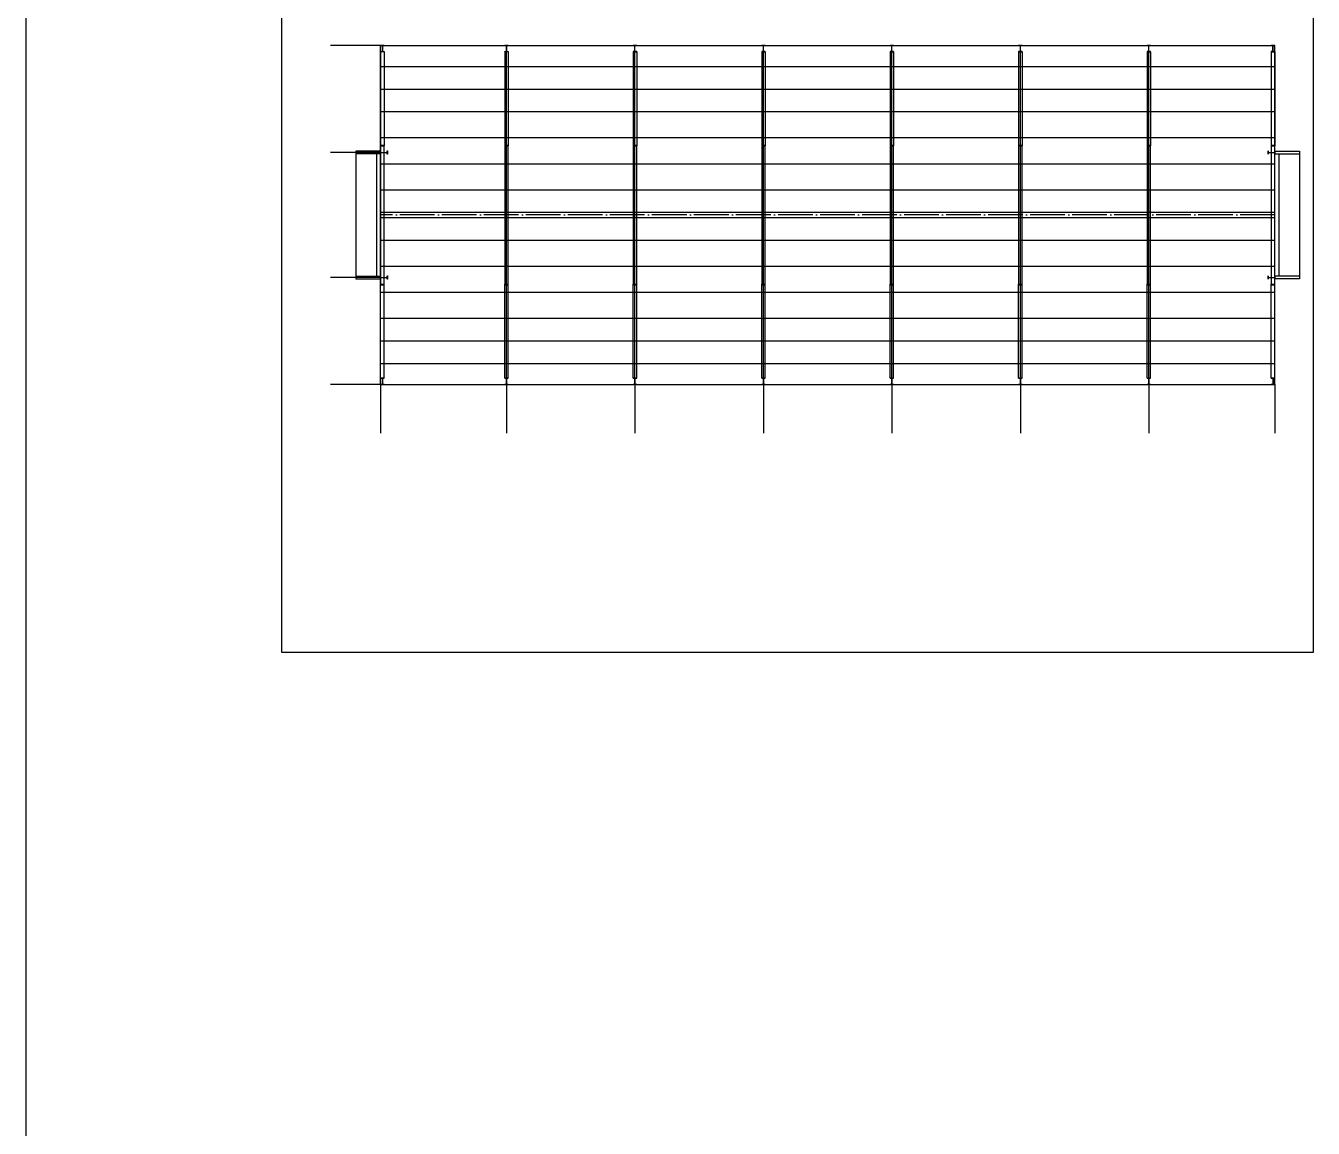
# Model space of a CAD drawing. Extents: x 810015 to 1451442, y -271755 to 145013.
# Drawn here: x 1023824 to 1097974, y -62465 to 1030 of the extents above; entities that cross this region are included whole.
import ezdxf

# ---------------------------------------------------------------- set-up
doc = ezdxf.new("R2010")
doc.units = 0
doc.header["$LTSCALE"] = 1000
doc.header["$MEASUREMENT"] = 0
doc.linetypes.add('DOTE', pattern=[2.42, 2, -0.2, 0.02, -0.2])
doc.layers.add('AXIS', color=3, linetype='Continuous')
doc.layers.add('DOTE', color=1, linetype='Continuous')

msp = doc.modelspace()

# ---------------------------------------------------------------- linework, layer by layer
for p, q in [((1023823.7, 145013.1), (1023823.7, -271755.3)), ((1023823.7, 145013.1), (1023823.7, -271755.3)), ((1023823.7, 93013.1), (1023823.7, -191755.3)), ((1044258.3, -114.9), (1044258.3, -104.9)), ((1044258.3, -104.9), (1044358.3, -104.9)), ((1044458.3, -114.9), (1044258.3, -114.9)), ((1044258.3, -464.9), (1044258.3, -454.9)), ((1044258.3, -454.9), (1044358.3, -454.9)), ((1044458.3, -464.9), (1044258.3, -464.9)), ((1044355.3, -114.9), (1044355.3, -454.9)), ((1044358.3, -104.9), (1044458.3, -104.9)), ((1044358.3, -454.9), (1044458.3, -454.9)), ((1044361.3, -114.9), (1044361.3, -454.9)), ((1044458.3, -104.9), (1044458.3, -114.9)), ((1044458.3, -454.9), (1044458.3, -464.9)), ((1051408.3, -114.9), (1051408.3, -104.9)), ((1051408.3, -104.9), (1051508.3, -104.9)), ((1051608.3, -114.9), (1051408.3, -114.9)), ((1051408.3, -464.9), (1051408.3, -454.9)), ((1051408.3, -454.9), (1051508.3, -454.9)), ((1051608.3, -464.9), (1051408.3, -464.9)), ((1051505.3, -114.9), (1051505.3, -454.9)), ((1051508.3, -104.9), (1051608.3, -104.9)), ((1051508.3, -454.9), (1051608.3, -454.9)), ((1051511.3, -114.9), (1051511.3, -454.9)), ((1051608.3, -104.9), (1051608.3, -114.9)), ((1051608.3, -454.9), (1051608.3, -464.9)), ((1059008.3, -104.9), (1058808.3, -104.9)), ((1058808.3, -104.9), (1058808.3, -114.9)), ((1058808.3, -114.9), (1058908.3, -114.9)), ((1059008.3, -454.9), (1058808.3, -454.9)), ((1058808.3, -454.9), (1058808.3, -464.9)), ((1058808.3, -464.9), (1058908.3, -464.9)), ((1058905.3, -454.9), (1058905.3, -114.9)), ((1058908.3, -114.9), (1059008.3, -114.9)), ((1058908.3, -464.9), (1059008.3, -464.9)), ((1058911.3, -454.9), (1058911.3, -114.9)), ((1059008.3, -114.9), (1059008.3, -104.9)), ((1059008.3, -464.9), (1059008.3, -454.9)), ((1066408.3, -104.9), (1066208.3, -104.9)), ((1066208.3, -104.9), (1066208.3, -114.9)), ((1066208.3, -114.9), (1066308.3, -114.9)), ((1066408.3, -454.9), (1066208.3, -454.9)), ((1066208.3, -454.9), (1066208.3, -464.9)), ((1066208.3, -464.9), (1066308.3, -464.9)), ((1066305.3, -454.9), (1066305.3, -114.9)), ((1066308.3, -114.9), (1066408.3, -114.9)), ((1066308.3, -464.9), (1066408.3, -464.9)), ((1066311.3, -454.9), (1066311.3, -114.9)), ((1066408.3, -114.9), (1066408.3, -104.9)), ((1066408.3, -464.9), (1066408.3, -454.9)), ((1073808.3, -104.9), (1073608.3, -104.9)), ((1073608.3, -104.9), (1073608.3, -114.9)), ((1073608.3, -114.9), (1073708.3, -114.9)), ((1073808.3, -454.9), (1073608.3, -454.9)), ((1073608.3, -454.9), (1073608.3, -464.9)), ((1073608.3, -464.9), (1073708.3, -464.9)), ((1073705.3, -454.9), (1073705.3, -114.9)), ((1073708.3, -114.9), (1073808.3, -114.9)), ((1073708.3, -464.9), (1073808.3, -464.9)), ((1073711.3, -454.9), (1073711.3, -114.9)), ((1073808.3, -114.9), (1073808.3, -104.9)), ((1073808.3, -464.9), (1073808.3, -454.9)), ((1081208.3, -104.9), (1081008.3, -104.9)), ((1081008.3, -104.9), (1081008.3, -114.9)), ((1081008.3, -114.9), (1081108.3, -114.9)), ((1081208.3, -454.9), (1081008.3, -454.9)), ((1081008.3, -454.9), (1081008.3, -464.9)), ((1081008.3, -464.9), (1081108.3, -464.9)), ((1081105.3, -454.9), (1081105.3, -114.9)), ((1081108.3, -114.9), (1081208.3, -114.9)), ((1081108.3, -464.9), (1081208.3, -464.9)), ((1081111.3, -454.9), (1081111.3, -114.9)), ((1081208.3, -114.9), (1081208.3, -104.9)), ((1081208.3, -464.9), (1081208.3, -454.9)), ((1088608.3, -104.9), (1088408.3, -104.9)), ((1088408.3, -104.9), (1088408.3, -114.9)), ((1088408.3, -114.9), (1088508.3, -114.9)), ((1088608.3, -454.9), (1088408.3, -454.9)), ((1088408.3, -454.9), (1088408.3, -464.9)), ((1088408.3, -464.9), (1088508.3, -464.9)), ((1088505.3, -454.9), (1088505.3, -114.9)), ((1088508.3, -114.9), (1088608.3, -114.9)), ((1088508.3, -464.9), (1088608.3, -464.9)), ((1088511.3, -454.9), (1088511.3, -114.9)), ((1088608.3, -114.9), (1088608.3, -104.9)), ((1088608.3, -464.9), (1088608.3, -454.9)), ((1095758.3, -104.9), (1095558.3, -104.9)), ((1095558.3, -104.9), (1095558.3, -114.9)), ((1095558.3, -114.9), (1095658.3, -114.9)), ((1095758.3, -454.9), (1095558.3, -454.9)), ((1095558.3, -454.9), (1095558.3, -464.9)), ((1095558.3, -464.9), (1095658.3, -464.9)), ((1095655.3, -454.9), (1095655.3, -114.9)), ((1095658.3, -114.9), (1095758.3, -114.9)), ((1095658.3, -464.9), (1095758.3, -464.9)), ((1095661.3, -454.9), (1095661.3, -114.9)), ((1095758.3, -114.9), (1095758.3, -104.9)), ((1095758.3, -464.9), (1095758.3, -454.9)), ((1044248.3, -6189.9), (1042828.3, -6189.9)), ((1042828.3, -6189.9), (1042828.3, -13539.9)), ((1044248.3, -6339.9), (1042828.3, -6339.9)), ((1044028.3, -6339.9), (1044028.3, -13389.9)), ((1044248.3, -6264.9), (1044248.3, -6164.9)), ((1044248.3, -6164.9), (1044256.3, -6164.9)), ((1044248.3, -6364.9), (1044248.3, -6264.9)), ((1044256.3, -6364.9), (1044248.3, -6364.9)), ((1044256.3, -6164.9), (1044256.3, -6364.9)), ((1044256.3, -6261.9), (1044640.3, -6261.9)), ((1044256.3, -6267.9), (1044640.3, -6267.9)), ((1044640.3, -6364.9), (1044640.3, -6164.9)), ((1044640.3, -6164.9), (1044648.3, -6164.9)), ((1044648.3, -6364.9), (1044640.3, -6364.9)), ((1044648.3, -6164.9), (1044648.3, -6264.9)), ((1044648.3, -6264.9), (1044648.3, -6364.9)), ((1095368.3, -6264.9), (1095368.3, -6164.9)), ((1095368.3, -6164.9), (1095376.3, -6164.9)), ((1095368.3, -6364.9), (1095368.3, -6264.9)), ((1095376.3, -6364.9), (1095368.3, -6364.9)), ((1095376.3, -6164.9), (1095376.3, -6364.9)), ((1095376.3, -6261.9), (1095760.3, -6261.9)), ((1095376.3, -6264.9), (1095768.3, -6264.9)), ((1095376.3, -6267.9), (1095760.3, -6267.9)), ((1095760.3, -6364.9), (1095760.3, -6164.9)), ((1095760.3, -6164.9), (1095768.3, -6164.9)), ((1095768.3, -6364.9), (1095760.3, -6364.9)), ((1095768.3, -6164.9), (1095768.3, -6264.9)), ((1095768.3, -6189.9), (1097188.3, -6189.9)), ((1095768.3, -6264.9), (1095768.3, -6364.9)), ((1095768.3, -6339.9), (1097188.3, -6339.9)), ((1095988.3, -6339.9), (1095988.3, -13389.9)), ((1097188.3, -6189.9), (1097188.3, -13539.9)), ((1042828.3, -13389.9), (1044248.3, -13389.9)), ((1042828.3, -13539.9), (1044248.3, -13539.9)), ((1044248.3, -13464.9), (1044248.3, -13364.9)), ((1044248.3, -13364.9), (1044256.3, -13364.9)), ((1044248.3, -13564.9), (1044248.3, -13464.9)), ((1044256.3, -13564.9), (1044248.3, -13564.9)), ((1044256.3, -13364.9), (1044256.3, -13564.9)), ((1044256.3, -13461.9), (1044640.3, -13461.9)), ((1044256.3, -13467.9), (1044640.3, -13467.9)), ((1044640.3, -13564.9), (1044640.3, -13364.9)), ((1044640.3, -13364.9), (1044648.3, -13364.9)), ((1044648.3, -13564.9), (1044640.3, -13564.9)), ((1044648.3, -13364.9), (1044648.3, -13464.9)), ((1044648.3, -13464.9), (1044648.3, -13564.9)), ((1095368.3, -13464.9), (1095368.3, -13364.9)), ((1095368.3, -13364.9), (1095376.3, -13364.9)), ((1095368.3, -13564.9), (1095368.3, -13464.9)), ((1095376.3, -13564.9), (1095368.3, -13564.9)), ((1095376.3, -13364.9), (1095376.3, -13564.9)), ((1095376.3, -13461.9), (1095760.3, -13461.9)), ((1095376.3, -13464.9), (1095768.3, -13464.9)), ((1095376.3, -13467.9), (1095760.3, -13467.9)), ((1095760.3, -13564.9), (1095760.3, -13364.9)), ((1095760.3, -13364.9), (1095768.3, -13364.9)), ((1095768.3, -13564.9), (1095760.3, -13564.9)), ((1095768.3, -13364.9), (1095768.3, -13464.9)), ((1097188.3, -13389.9), (1095768.3, -13389.9)), ((1095768.3, -13464.9), (1095768.3, -13564.9)), ((1097188.3, -13539.9), (1095768.3, -13539.9)), ((1044258.3, -19274.9), (1044258.3, -19264.9)), ((1044258.3, -19264.9), (1044358.3, -19264.9)), ((1044458.3, -19274.9), (1044258.3, -19274.9)), ((1044355.3, -19274.9), (1044355.3, -19614.9)), ((1044358.3, -19264.9), (1044458.3, -19264.9)), ((1044361.3, -19274.9), (1044361.3, -19614.9)), ((1044458.3, -19264.9), (1044458.3, -19274.9)), ((1051408.3, -19274.9), (1051408.3, -19264.9)), ((1051408.3, -19264.9), (1051508.3, -19264.9)), ((1051608.3, -19274.9), (1051408.3, -19274.9)), ((1051505.3, -19274.9), (1051505.3, -19614.9)), ((1051508.3, -19264.9), (1051608.3, -19264.9)), ((1051511.3, -19274.9), (1051511.3, -19614.9)), ((1051608.3, -19264.9), (1051608.3, -19274.9)), ((1058808.3, -19274.9), (1058808.3, -19264.9)), ((1058808.3, -19264.9), (1058908.3, -19264.9)), ((1059008.3, -19274.9), (1058808.3, -19274.9)), ((1058905.3, -19274.9), (1058905.3, -19614.9)), ((1058908.3, -19264.9), (1059008.3, -19264.9)), ((1058911.3, -19274.9), (1058911.3, -19614.9)), ((1059008.3, -19264.9), (1059008.3, -19274.9)), ((1066208.3, -19274.9), (1066208.3, -19264.9)), ((1066208.3, -19264.9), (1066308.3, -19264.9)), ((1066408.3, -19274.9), (1066208.3, -19274.9)), ((1066305.3, -19274.9), (1066305.3, -19614.9)), ((1066308.3, -19264.9), (1066408.3, -19264.9)), ((1066311.3, -19274.9), (1066311.3, -19614.9)), ((1066408.3, -19264.9), (1066408.3, -19274.9)), ((1073608.3, -19274.9), (1073608.3, -19264.9)), ((1073608.3, -19264.9), (1073708.3, -19264.9)), ((1073808.3, -19274.9), (1073608.3, -19274.9)), ((1073705.3, -19274.9), (1073705.3, -19614.9)), ((1073708.3, -19264.9), (1073808.3, -19264.9)), ((1073711.3, -19274.9), (1073711.3, -19614.9)), ((1073808.3, -19264.9), (1073808.3, -19274.9)), ((1081008.3, -19274.9), (1081008.3, -19264.9)), ((1081008.3, -19264.9), (1081108.3, -19264.9)), ((1081208.3, -19274.9), (1081008.3, -19274.9)), ((1081105.3, -19274.9), (1081105.3, -19614.9)), ((1081108.3, -19264.9), (1081208.3, -19264.9)), ((1081111.3, -19274.9), (1081111.3, -19614.9)), ((1081208.3, -19264.9), (1081208.3, -19274.9)), ((1088408.3, -19274.9), (1088408.3, -19264.9)), ((1088408.3, -19264.9), (1088508.3, -19264.9)), ((1088608.3, -19274.9), (1088408.3, -19274.9)), ((1088505.3, -19274.9), (1088505.3, -19614.9)), ((1088508.3, -19264.9), (1088608.3, -19264.9)), ((1088511.3, -19274.9), (1088511.3, -19614.9)), ((1088608.3, -19264.9), (1088608.3, -19274.9)), ((1095558.3, -19274.9), (1095558.3, -19264.9)), ((1095558.3, -19264.9), (1095658.3, -19264.9)), ((1095758.3, -19274.9), (1095558.3, -19274.9)), ((1095655.3, -19274.9), (1095655.3, -19614.9)), ((1095658.3, -19264.9), (1095758.3, -19264.9)), ((1095661.3, -19274.9), (1095661.3, -19614.9)), ((1095758.3, -19264.9), (1095758.3, -19274.9)), ((1044258.3, -19624.9), (1044258.3, -19614.9)), ((1044258.3, -19614.9), (1044358.3, -19614.9)), ((1044458.3, -19624.9), (1044258.3, -19624.9)), ((1044358.3, -19614.9), (1044458.3, -19614.9)), ((1044458.3, -19614.9), (1044458.3, -19624.9)), ((1051408.3, -19624.9), (1051408.3, -19614.9)), ((1051408.3, -19614.9), (1051508.3, -19614.9)), ((1051608.3, -19624.9), (1051408.3, -19624.9)), ((1051508.3, -19614.9), (1051608.3, -19614.9)), ((1051608.3, -19614.9), (1051608.3, -19624.9)), ((1058808.3, -19624.9), (1058808.3, -19614.9)), ((1058808.3, -19614.9), (1058908.3, -19614.9)), ((1059008.3, -19624.9), (1058808.3, -19624.9)), ((1058908.3, -19614.9), (1059008.3, -19614.9)), ((1059008.3, -19614.9), (1059008.3, -19624.9)), ((1066208.3, -19624.9), (1066208.3, -19614.9)), ((1066208.3, -19614.9), (1066308.3, -19614.9)), ((1066408.3, -19624.9), (1066208.3, -19624.9)), ((1066308.3, -19614.9), (1066408.3, -19614.9)), ((1066408.3, -19614.9), (1066408.3, -19624.9)), ((1073608.3, -19624.9), (1073608.3, -19614.9)), ((1073608.3, -19614.9), (1073708.3, -19614.9)), ((1073808.3, -19624.9), (1073608.3, -19624.9)), ((1073708.3, -19614.9), (1073808.3, -19614.9)), ((1073808.3, -19614.9), (1073808.3, -19624.9)), ((1081008.3, -19624.9), (1081008.3, -19614.9)), ((1081008.3, -19614.9), (1081108.3, -19614.9)), ((1081208.3, -19624.9), (1081008.3, -19624.9)), ((1081108.3, -19614.9), (1081208.3, -19614.9)), ((1081208.3, -19614.9), (1081208.3, -19624.9)), ((1088408.3, -19624.9), (1088408.3, -19614.9)), ((1088408.3, -19614.9), (1088508.3, -19614.9)), ((1088608.3, -19624.9), (1088408.3, -19624.9)), ((1088508.3, -19614.9), (1088608.3, -19614.9)), ((1088608.3, -19614.9), (1088608.3, -19624.9)), ((1095558.3, -19624.9), (1095558.3, -19614.9)), ((1095558.3, -19614.9), (1095658.3, -19614.9)), ((1095758.3, -19624.9), (1095558.3, -19624.9)), ((1095658.3, -19614.9), (1095758.3, -19614.9)), ((1095758.3, -19614.9), (1095758.3, -19624.9))]:
    msp.add_line(p, q)
at = {"color": 2}
for p, q in [((1044248.3, -104.9), (1095768.3, -104.9)), ((1044248.3, -1313.9), (1095768.3, -1313.9)), ((1044248.3, -2613.9), (1095768.3, -2613.9)), ((1044248.3, -3913.9), (1095768.3, -3913.9)), ((1044248.3, -5413.9), (1095768.3, -5413.9)), ((1044258.3, -5844.9), (1044458.3, -5844.9)), ((1044258.3, -5844.9), (1044258.3, -5884.9)), ((1044258.3, -5864.9), (1044458.3, -5864.9)), ((1044258.3, -5884.9), (1044458.3, -5884.9)), ((1044458.3, -5844.9), (1044458.3, -5884.9)), ((1051408.3, -5844.9), (1051608.3, -5844.9)), ((1051408.3, -5844.9), (1051408.3, -5884.9)), ((1051408.3, -5864.9), (1051608.3, -5864.9)), ((1051408.3, -5884.9), (1051608.3, -5884.9)), ((1051608.3, -5844.9), (1051608.3, -5884.9)), ((1058808.3, -5844.9), (1059008.3, -5844.9)), ((1058808.3, -5844.9), (1058808.3, -5884.9)), ((1058808.3, -5864.9), (1059008.3, -5864.9)), ((1058808.3, -5884.9), (1059008.3, -5884.9)), ((1059008.3, -5844.9), (1059008.3, -5884.9)), ((1066208.3, -5844.9), (1066408.3, -5844.9)), ((1066208.3, -5844.9), (1066208.3, -5884.9)), ((1066208.3, -5864.9), (1066408.3, -5864.9)), ((1066208.3, -5884.9), (1066408.3, -5884.9)), ((1066408.3, -5844.9), (1066408.3, -5884.9)), ((1073608.3, -5844.9), (1073808.3, -5844.9)), ((1073608.3, -5844.9), (1073608.3, -5884.9)), ((1073608.3, -5864.9), (1073808.3, -5864.9)), ((1073608.3, -5884.9), (1073808.3, -5884.9)), ((1073808.3, -5844.9), (1073808.3, -5884.9)), ((1081008.3, -5844.9), (1081208.3, -5844.9)), ((1081008.3, -5844.9), (1081008.3, -5884.9)), ((1081008.3, -5864.9), (1081208.3, -5864.9)), ((1081008.3, -5884.9), (1081208.3, -5884.9)), ((1081208.3, -5844.9), (1081208.3, -5884.9)), ((1088408.3, -5844.9), (1088608.3, -5844.9)), ((1088408.3, -5844.9), (1088408.3, -5884.9)), ((1088408.3, -5864.9), (1088608.3, -5864.9)), ((1088408.3, -5884.9), (1088608.3, -5884.9)), ((1088608.3, -5844.9), (1088608.3, -5884.9)), ((1095558.3, -5844.9), (1095758.3, -5844.9)), ((1095558.3, -5844.9), (1095558.3, -5884.9)), ((1095558.3, -5864.9), (1095758.3, -5864.9)), ((1095558.3, -5884.9), (1095758.3, -5884.9)), ((1095758.3, -5844.9), (1095758.3, -5884.9)), ((1044248.3, -6913.9), (1095768.3, -6913.9)), ((1044248.3, -8413.9), (1095768.3, -8413.9)), ((1044248.3, -9713.9), (1095768.3, -9713.9)), ((1044248.3, -10015.9), (1095768.3, -10015.9)), ((1044248.3, -11315.9), (1095768.3, -11315.9)), ((1044248.3, -12815.9), (1095768.3, -12815.9)), ((1044258.3, -13844.9), (1044458.3, -13844.9)), ((1044258.3, -13884.9), (1044258.3, -13844.9)), ((1044258.3, -13864.9), (1044458.3, -13864.9)), ((1044258.3, -13884.9), (1044458.3, -13884.9)), ((1044458.3, -13884.9), (1044458.3, -13844.9)), ((1051408.3, -13844.9), (1051608.3, -13844.9)), ((1051408.3, -13884.9), (1051408.3, -13844.9)), ((1051408.3, -13864.9), (1051608.3, -13864.9)), ((1051408.3, -13884.9), (1051608.3, -13884.9)), ((1051608.3, -13884.9), (1051608.3, -13844.9)), ((1058808.3, -13844.9), (1059008.3, -13844.9)), ((1058808.3, -13884.9), (1058808.3, -13844.9)), ((1058808.3, -13864.9), (1059008.3, -13864.9)), ((1058808.3, -13884.9), (1059008.3, -13884.9)), ((1059008.3, -13884.9), (1059008.3, -13844.9)), ((1066208.3, -13844.9), (1066408.3, -13844.9)), ((1066208.3, -13884.9), (1066208.3, -13844.9)), ((1066208.3, -13864.9), (1066408.3, -13864.9)), ((1066208.3, -13884.9), (1066408.3, -13884.9)), ((1066408.3, -13884.9), (1066408.3, -13844.9)), ((1073608.3, -13844.9), (1073808.3, -13844.9)), ((1073608.3, -13884.9), (1073608.3, -13844.9)), ((1073608.3, -13864.9), (1073808.3, -13864.9)), ((1073608.3, -13884.9), (1073808.3, -13884.9)), ((1073808.3, -13884.9), (1073808.3, -13844.9)), ((1081008.3, -13844.9), (1081208.3, -13844.9)), ((1081008.3, -13884.9), (1081008.3, -13844.9)), ((1081008.3, -13864.9), (1081208.3, -13864.9)), ((1081008.3, -13884.9), (1081208.3, -13884.9)), ((1081208.3, -13884.9), (1081208.3, -13844.9)), ((1088408.3, -13844.9), (1088608.3, -13844.9)), ((1088408.3, -13884.9), (1088408.3, -13844.9)), ((1088408.3, -13864.9), (1088608.3, -13864.9)), ((1088408.3, -13884.9), (1088608.3, -13884.9)), ((1088608.3, -13884.9), (1088608.3, -13844.9)), ((1095558.3, -13844.9), (1095758.3, -13844.9)), ((1095558.3, -13884.9), (1095558.3, -13844.9)), ((1095558.3, -13864.9), (1095758.3, -13864.9)), ((1095558.3, -13884.9), (1095758.3, -13884.9)), ((1095758.3, -13884.9), (1095758.3, -13844.9)), ((1044248.3, -14315.9), (1095768.3, -14315.9)), ((1044248.3, -15815.9), (1095768.3, -15815.9)), ((1044248.3, -17115.9), (1095768.3, -17115.9)), ((1044248.3, -18415.9), (1095768.3, -18415.9)), ((1044248.3, -19624.9), (1095768.3, -19624.9))]:
    msp.add_line(p, q, dxfattribs=at)
at = {"color": 4}
for p, q in [((1044258.3, -464.9), (1044258.3, -5844.9)), ((1044458.3, -464.9), (1044458.3, -5844.9)), ((1051408.3, -464.9), (1051408.3, -5844.9)), ((1051608.3, -464.9), (1051608.3, -5844.9)), ((1058808.3, -464.9), (1058808.3, -5844.9)), ((1059008.3, -464.9), (1059008.3, -5844.9)), ((1066208.3, -464.9), (1066208.3, -5844.9)), ((1066408.3, -464.9), (1066408.3, -5844.9)), ((1073608.3, -464.9), (1073608.3, -5844.9)), ((1073808.3, -464.9), (1073808.3, -5844.9)), ((1081008.3, -464.9), (1081008.3, -5844.9)), ((1081208.3, -464.9), (1081208.3, -5844.9)), ((1088408.3, -464.9), (1088408.3, -5844.9)), ((1088608.3, -464.9), (1088608.3, -5844.9)), ((1095558.3, -464.9), (1095558.3, -5844.9)), ((1095758.3, -464.9), (1095758.3, -5844.9)), ((1044258.3, -5884.9), (1044258.3, -13844.9)), ((1044458.3, -13844.9), (1044458.3, -5884.9)), ((1051408.3, -5884.9), (1051408.3, -13844.9)), ((1051608.3, -13844.9), (1051608.3, -5884.9)), ((1058808.3, -5884.9), (1058808.3, -13844.9)), ((1059008.3, -13844.9), (1059008.3, -5884.9)), ((1066208.3, -5884.9), (1066208.3, -13844.9)), ((1066408.3, -13844.9), (1066408.3, -5884.9)), ((1073608.3, -5884.9), (1073608.3, -13844.9)), ((1073808.3, -13844.9), (1073808.3, -5884.9)), ((1081008.3, -5884.9), (1081008.3, -13844.9)), ((1081208.3, -13844.9), (1081208.3, -5884.9)), ((1088408.3, -5884.9), (1088408.3, -13844.9)), ((1088608.3, -13844.9), (1088608.3, -5884.9)), ((1095558.3, -5884.9), (1095558.3, -13844.9)), ((1095758.3, -13844.9), (1095758.3, -5884.9)), ((1044258.3, -19264.9), (1044258.3, -13884.9)), ((1044458.3, -19264.9), (1044458.3, -13884.9)), ((1051408.3, -19264.9), (1051408.3, -13884.9)), ((1051608.3, -19264.9), (1051608.3, -13884.9)), ((1058808.3, -19264.9), (1058808.3, -13884.9)), ((1059008.3, -19264.9), (1059008.3, -13884.9)), ((1066208.3, -19264.9), (1066208.3, -13884.9)), ((1066408.3, -19264.9), (1066408.3, -13884.9)), ((1073608.3, -19264.9), (1073608.3, -13884.9)), ((1073808.3, -19264.9), (1073808.3, -13884.9)), ((1081008.3, -19264.9), (1081008.3, -13884.9)), ((1081208.3, -19264.9), (1081208.3, -13884.9)), ((1088408.3, -19264.9), (1088408.3, -13884.9)), ((1088608.3, -19264.9), (1088608.3, -13884.9)), ((1095558.3, -19264.9), (1095558.3, -13884.9)), ((1095758.3, -19264.9), (1095758.3, -13884.9))]:
    msp.add_line(p, q, dxfattribs=at)
at = {"color": 1}
for p, q in [((1044358.3, -104.9), (1044358.3, -464.9)), ((1051508.3, -104.9), (1051508.3, -454.9)), ((1058908.3, -464.9), (1058908.3, -114.9)), ((1066308.3, -464.9), (1066308.3, -114.9)), ((1073708.3, -464.9), (1073708.3, -114.9)), ((1081108.3, -464.9), (1081108.3, -114.9)), ((1088508.3, -464.9), (1088508.3, -114.9)), ((1095658.3, -464.9), (1095658.3, -114.9)), ((1044358.3, -19264.9), (1044358.3, -19614.9)), ((1051508.3, -19264.9), (1051508.3, -19614.9)), ((1058908.3, -19264.9), (1058908.3, -19614.9)), ((1066308.3, -19264.9), (1066308.3, -19614.9)), ((1073708.3, -19264.9), (1073708.3, -19614.9)), ((1081108.3, -19264.9), (1081108.3, -19614.9)), ((1088508.3, -19264.9), (1088508.3, -19614.9)), ((1095658.3, -19264.9), (1095658.3, -19614.9))]:
    msp.add_line(p, q, dxfattribs=at)
msp.add_lwpolyline([(1038574.1, 6925.9), (1097974.1, 6925.9), (1097974.1, -35074.1), (1038574.1, -35074.1)], close=True)
at = {"layer": 'AXIS'}
for p, q in [((1044248.3, -104.9), (1041381.7, -104.9)), ((1044248.3, -6264.9), (1041381.7, -6264.9)), ((1044248.3, -13464.9), (1041381.7, -13464.9)), ((1044248.3, -19624.9), (1041381.7, -19624.9)), ((1044248.3, -19624.9), (1044248.3, -22426.2)), ((1051508.3, -19624.9), (1051508.3, -22426.2)), ((1058908.3, -19624.9), (1058908.3, -22426.2)), ((1066308.3, -19624.9), (1066308.3, -22426.2)), ((1073708.3, -19624.9), (1073708.3, -22426.2)), ((1081108.3, -19624.9), (1081108.3, -22426.2)), ((1088508.3, -19624.9), (1088508.3, -22426.2)), ((1095768.3, -19624.9), (1095768.3, -22426.2))]:
    msp.add_line(p, q, dxfattribs=at)
at = {"layer": 'DOTE'}
for p, q in [((1044248.3, -19624.9), (1044248.3, -104.9)), ((1051508.3, -19624.9), (1051508.3, -104.9)), ((1058908.3, -19624.9), (1058908.3, -104.9)), ((1066308.3, -19624.9), (1066308.3, -104.9)), ((1073708.3, -19624.9), (1073708.3, -104.9)), ((1081108.3, -19624.9), (1081108.3, -104.9)), ((1088508.3, -19624.9), (1088508.3, -104.9)), ((1095768.3, -19624.9), (1095768.3, -104.9))]:
    msp.add_line(p, q, dxfattribs=at)
at = {"layer": 'DOTE', "linetype": 'DOTE'}
msp.add_line((1095768.3, -9864.9), (1044248.3, -9864.9), dxfattribs=at)

doc.saveas('drawing.dxf')
